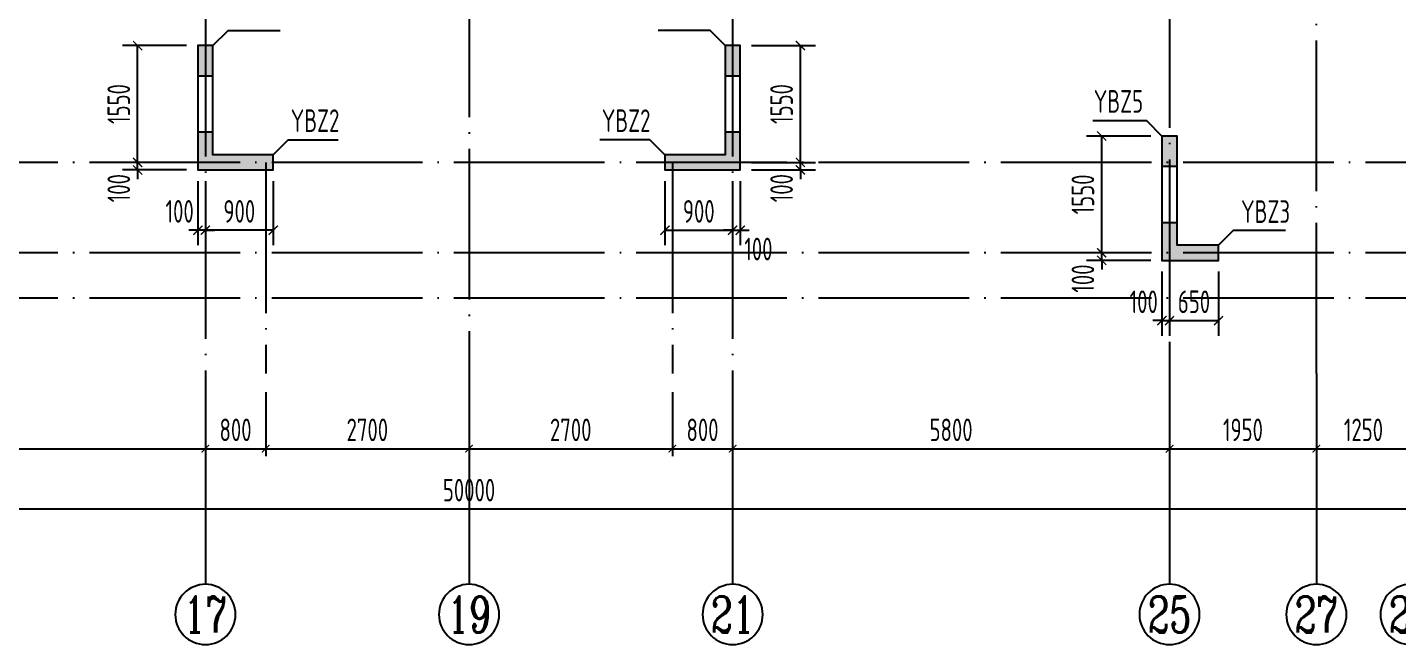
# Model space of a CAD drawing. Extents: x -1058961 to 23600, y -449123 to 2751847.
# Drawn here: x -425824 to -407633, y -54129 to -45937 of the extents above; entities that cross this region are included whole.
import ezdxf
from ezdxf.enums import TextEntityAlignment as Align

# ---------------------------------------------------------------- set-up
doc = ezdxf.new("R2010")
doc.units = 0
doc.header["$LTSCALE"] = 1000
doc.linetypes.add('DOTE', pattern=[2.42, 2, -0.2, 0.02, -0.2])
doc.layers.get('0').update_dxf_attribs({"linetype": 'CONTINUOUS'})
doc.layers.get('DEFPOINTS').update_dxf_attribs({"linetype": 'CONTINUOUS'})
for name, color, linetype in [('A-AXIS', 1, 'CONTINUOUS'), ('A-DOTE', 10, 'DOTE'), ('AXIS_NUM', 7, 'CONTINUOUS'), ('S-Q墙实线', 6, 'CONTINUOUS'), ('S-Q墙标注', 3, 'CONTINUOUS'), ('S-X详图填充', 252, 'CONTINUOUS'), ('S-X详图实线', 4, 'CONTINUOUS'), ('S-Y一般标注', 3, 'CONTINUOUS'), ('S-Z柱编号', 6, 'CONTINUOUS')]:
    doc.layers.add(name, color=color, linetype=linetype)
doc.styles.add('TSSD_Axis', font='complex.shx', dxfattribs={"width": 0.7, "bigfont": 'hztxt.shx'})
doc.styles.add('TSSD_DIMENSION', font='Tssdeng.shx', dxfattribs={"width": 0.7, "bigfont": 'tssdchn.shx'})
doc.styles.add('TSSD_REIN', font='tssdeng.shx', dxfattribs={"width": 0.7, "height": 300, "bigfont": 'tssdchn.shx'})
doc.styles.add('结构文字', font='zstxt.shx', dxfattribs={"width": 0.7, "bigfont": 'zshz.shx'})
doc.dimstyles.new('STRUCK', dxfattribs={"dimtxt": 400, "dimasz": 121, "dimexe": 200, "dimexo": 150, "dimgap": 115, "dimtad": 1, "dimdec": 0, "dimdsep": 46, "dimtxsty": '结构文字', "dimblk": 'ARCHTICK', "dimcen": 400, "dimclrd": 3, "dimclre": 3, "dimclrt": 7, "dimadec": 0, "dimazin": 0, "dimtfac": 1, "dimtdec": 0, "dimtix": 1, "dimtmove": 2, "dimatfit": 3, "dimldrblk": '_DIMX', "dimfxl": 0, "dimtolj": 1, "dimtzin": 0, "dimarcsym": 0})
doc.dimstyles.new('TSSD_100_100', dxfattribs={"dimtxt": 300, "dimasz": 100, "dimexe": 100, "dimexo": 250, "dimgap": 100, "dimtad": 1, "dimdec": 0, "dimzin": 0, "dimdsep": 46, "dimtxsty": 'TSSD_DIMENSION', "dimblk": 'ARCHTICK', "dimcen": 0, "dimdle": 100, "dimclrt": 7, "dimadec": 0, "dimazin": 0, "dimtfac": 1, "dimtdec": 0, "dimtix": 1, "dimtmove": 2, "dimatfit": 3, "dimldrblk": 'ARCHTICK', "dimfxl": 0, "dimtolj": 1, "dimtzin": 0, "dimarcsym": 0})

# ---------------------------------------------------------------- blocks, each defined once
blk = doc.blocks.new('_ArchTick')
at = {"color": 0, "linetype": 'ByBlock', "const_width": 0.15}
blk.add_lwpolyline([(-0.5, -0.5), (0.5, 0.5)], dxfattribs=at)
blk = doc.blocks.new('*D3167')
at = {"layer": 'DEFPOINTS', "color": 0}
for p in [(20300, 3600), (26100, 3600), (26100, 2600)]:
    blk.add_point(p, dxfattribs=at)
at = {"layer": 'S-Y一般标注', "color": 0, "lineweight": -2}
for p, q in [((20300, 3350), (20300, 2500)), ((26100, 3350), (26100, 2500)), ((20200, 2600), (26200, 2600))]:
    blk.add_line(p, q, dxfattribs=at)
at = {"layer": 'S-Y一般标注', "color": 0, "lineweight": -2, "xscale": 100, "yscale": 100, "zscale": 100, "rotation": 180}
blk.add_blockref('_ArchTick', (20300, 2600), dxfattribs=at)
at = {"layer": 'S-Y一般标注', "color": 0, "lineweight": -2, "xscale": 100, "yscale": 100, "zscale": 100}
blk.add_blockref('_ArchTick', (26100, 2600), dxfattribs=at)
at = {"layer": 'S-Y一般标注', "color": 7, "insert": (23200, 2850), "char_height": 300, "attachment_point": 5, "style": 'TSSD_DIMENSION'}
blk.add_mtext('\\A1;5800', dxfattribs=at)
blk = doc.blocks.new('ts_axno')
at = {"color": 0, "linetype": 'ByBlock', "lineweight": -2}
blk.add_circle((0, 0), 0.5, dxfattribs=at)
at = {"color": 0, "linetype": 'ByBlock', "lineweight": -2, "style": 'TSSD_Axis', "width": 0.7}
blk.add_attdef('A', text='', height=0.6, dxfattribs=at).set_placement((0, 0), align=Align.MIDDLE_CENTER)
blk = doc.blocks.new('*D3168')
at = {"layer": 'DEFPOINTS', "color": 0}
for p in [(26100, 3600), (26900, 3600), (26900, 2600)]:
    blk.add_point(p, dxfattribs=at)
at = {"layer": 'S-Y一般标注', "color": 0, "lineweight": -2}
for p, q in [((26100, 3350), (26100, 2500)), ((26900, 3350), (26900, 2500)), ((26000, 2600), (27000, 2600))]:
    blk.add_line(p, q, dxfattribs=at)
at = {"layer": 'S-Y一般标注', "color": 0, "lineweight": -2, "xscale": 100, "yscale": 100, "zscale": 100, "rotation": 180}
blk.add_blockref('_ArchTick', (26100, 2600), dxfattribs=at)
at = {"layer": 'S-Y一般标注', "color": 0, "lineweight": -2, "xscale": 100, "yscale": 100, "zscale": 100}
blk.add_blockref('_ArchTick', (26900, 2600), dxfattribs=at)
at = {"layer": 'S-Y一般标注', "color": 7, "insert": (26500, 2850), "char_height": 300, "attachment_point": 5, "style": 'TSSD_DIMENSION'}
blk.add_mtext('\\A1;800', dxfattribs=at)
blk = doc.blocks.new('*D3169')
at = {"layer": 'DEFPOINTS', "color": 0}
for p in [(26900, 3600), (29600, 3600), (29600, 2600)]:
    blk.add_point(p, dxfattribs=at)
at = {"layer": 'S-Y一般标注', "color": 0, "lineweight": -2}
for p, q in [((26900, 3350), (26900, 2500)), ((29600, 3350), (29600, 2500)), ((26800, 2600), (29700, 2600))]:
    blk.add_line(p, q, dxfattribs=at)
at = {"layer": 'S-Y一般标注', "color": 0, "lineweight": -2, "xscale": 100, "yscale": 100, "zscale": 100, "rotation": 180}
blk.add_blockref('_ArchTick', (26900, 2600), dxfattribs=at)
at = {"layer": 'S-Y一般标注', "color": 0, "lineweight": -2, "xscale": 100, "yscale": 100, "zscale": 100}
blk.add_blockref('_ArchTick', (29600, 2600), dxfattribs=at)
at = {"layer": 'S-Y一般标注', "color": 7, "insert": (28250, 2850), "char_height": 300, "attachment_point": 5, "style": 'TSSD_DIMENSION'}
blk.add_mtext('\\A1;2700', dxfattribs=at)
blk = doc.blocks.new('*D3170')
at = {"layer": 'DEFPOINTS', "color": 0}
for p in [(32300, 3600), (33100, 3600), (33100, 2600)]:
    blk.add_point(p, dxfattribs=at)
at = {"layer": 'S-Y一般标注', "color": 0, "lineweight": -2}
for p, q in [((32300, 3350), (32300, 2500)), ((33100, 3350), (33100, 2500)), ((32200, 2600), (33200, 2600))]:
    blk.add_line(p, q, dxfattribs=at)
at = {"layer": 'S-Y一般标注', "color": 0, "lineweight": -2, "xscale": 100, "yscale": 100, "zscale": 100, "rotation": 180}
blk.add_blockref('_ArchTick', (32300, 2600), dxfattribs=at)
at = {"layer": 'S-Y一般标注', "color": 0, "lineweight": -2, "xscale": 100, "yscale": 100, "zscale": 100}
blk.add_blockref('_ArchTick', (33100, 2600), dxfattribs=at)
at = {"layer": 'S-Y一般标注', "color": 7, "insert": (32700, 2850), "char_height": 300, "attachment_point": 5, "style": 'TSSD_DIMENSION'}
blk.add_mtext('\\A1;800', dxfattribs=at)
blk = doc.blocks.new('*D3171')
at = {"layer": 'DEFPOINTS', "color": 0}
for p in [(33100, 3600), (38900, 3600), (38900, 2600)]:
    blk.add_point(p, dxfattribs=at)
at = {"layer": 'S-Y一般标注', "color": 0, "lineweight": -2}
for p, q in [((33100, 3350), (33100, 2500)), ((38900, 3350), (38900, 2500)), ((33000, 2600), (39000, 2600))]:
    blk.add_line(p, q, dxfattribs=at)
at = {"layer": 'S-Y一般标注', "color": 0, "lineweight": -2, "xscale": 100, "yscale": 100, "zscale": 100, "rotation": 180}
blk.add_blockref('_ArchTick', (33100, 2600), dxfattribs=at)
at = {"layer": 'S-Y一般标注', "color": 0, "lineweight": -2, "xscale": 100, "yscale": 100, "zscale": 100}
blk.add_blockref('_ArchTick', (38900, 2600), dxfattribs=at)
at = {"layer": 'S-Y一般标注', "color": 7, "insert": (36000, 2850), "char_height": 300, "attachment_point": 5, "style": 'TSSD_DIMENSION'}
blk.add_mtext('\\A1;5800', dxfattribs=at)
blk = doc.blocks.new('*D3176')
at = {"layer": 'DEFPOINTS', "color": 0}
for p in [(4600, 3600), (54600, 3600), (54600, 1800)]:
    blk.add_point(p, dxfattribs=at)
at = {"layer": 'S-Y一般标注', "color": 0, "lineweight": -2}
for p, q in [((4600, 3350), (4600, 1700)), ((54600, 3350), (54600, 1700)), ((4500, 1800), (54700, 1800))]:
    blk.add_line(p, q, dxfattribs=at)
at = {"layer": 'S-Y一般标注', "color": 0, "lineweight": -2, "xscale": 100, "yscale": 100, "zscale": 100, "rotation": 180}
blk.add_blockref('_ArchTick', (4600, 1800), dxfattribs=at)
at = {"layer": 'S-Y一般标注', "color": 0, "lineweight": -2, "xscale": 100, "yscale": 100, "zscale": 100}
blk.add_blockref('_ArchTick', (54600, 1800), dxfattribs=at)
at = {"layer": 'S-Y一般标注', "color": 7, "insert": (29600, 2050), "char_height": 300, "attachment_point": 5, "style": 'TSSD_DIMENSION'}
blk.add_mtext('\\A1;50000', dxfattribs=at)
blk = doc.blocks.new('*D3179')
at = {"layer": 'DEFPOINTS', "color": 0}
for p in [(29600, 3600), (32300, 3600), (32300, 2600)]:
    blk.add_point(p, dxfattribs=at)
at = {"layer": 'S-Y一般标注', "color": 0, "lineweight": -2}
for p, q in [((29600, 3350), (29600, 2500)), ((32300, 3350), (32300, 2500)), ((29500, 2600), (32400, 2600))]:
    blk.add_line(p, q, dxfattribs=at)
at = {"layer": 'S-Y一般标注', "color": 0, "lineweight": -2, "xscale": 100, "yscale": 100, "zscale": 100, "rotation": 180}
blk.add_blockref('_ArchTick', (29600, 2600), dxfattribs=at)
at = {"layer": 'S-Y一般标注', "color": 0, "lineweight": -2, "xscale": 100, "yscale": 100, "zscale": 100}
blk.add_blockref('_ArchTick', (32300, 2600), dxfattribs=at)
at = {"layer": 'S-Y一般标注', "color": 7, "insert": (30950, 2850), "char_height": 300, "attachment_point": 5, "style": 'TSSD_DIMENSION'}
blk.add_mtext('\\A1;2700', dxfattribs=at)
blk = doc.blocks.new('*D3180')
at = {"layer": 'DEFPOINTS', "color": 0}
for p in [(38900, 3600), (40850, 3600), (40850, 2600)]:
    blk.add_point(p, dxfattribs=at)
at = {"layer": 'S-Y一般标注', "color": 0, "lineweight": -2}
for p, q in [((38900, 3350), (38900, 2500)), ((40850, 3350), (40850, 2500)), ((38800, 2600), (40950, 2600))]:
    blk.add_line(p, q, dxfattribs=at)
at = {"layer": 'S-Y一般标注', "color": 0, "lineweight": -2, "xscale": 100, "yscale": 100, "zscale": 100, "rotation": 180}
blk.add_blockref('_ArchTick', (38900, 2600), dxfattribs=at)
at = {"layer": 'S-Y一般标注', "color": 0, "lineweight": -2, "xscale": 100, "yscale": 100, "zscale": 100}
blk.add_blockref('_ArchTick', (40850, 2600), dxfattribs=at)
at = {"layer": 'S-Y一般标注', "color": 7, "insert": (39875, 2850), "char_height": 300, "attachment_point": 5, "style": 'TSSD_DIMENSION'}
blk.add_mtext('\\A1;1950', dxfattribs=at)
blk = doc.blocks.new('*D3197')
at = {"layer": 'DEFPOINTS', "color": 0}
for p in [(40850, 3600), (42100, 3600), (42100, 2600)]:
    blk.add_point(p, dxfattribs=at)
at = {"layer": 'S-Y一般标注', "color": 0, "lineweight": -2}
for p, q in [((40850, 3350), (40850, 2500)), ((42100, 3350), (42100, 2500)), ((40750, 2600), (42200, 2600))]:
    blk.add_line(p, q, dxfattribs=at)
at = {"layer": 'S-Y一般标注', "color": 0, "lineweight": -2, "xscale": 100, "yscale": 100, "zscale": 100, "rotation": 180}
blk.add_blockref('_ArchTick', (40850, 2600), dxfattribs=at)
at = {"layer": 'S-Y一般标注', "color": 0, "lineweight": -2, "xscale": 100, "yscale": 100, "zscale": 100}
blk.add_blockref('_ArchTick', (42100, 2600), dxfattribs=at)
at = {"layer": 'S-Y一般标注', "color": 7, "insert": (41475, 2850), "char_height": 300, "attachment_point": 5, "style": 'TSSD_DIMENSION'}
blk.add_mtext('\\A1;1250', dxfattribs=at)
blk = doc.blocks.new('*D455')
at = {"layer": 'DEFPOINTS', "color": 0}
for p in [(-424361, -47729), (-423561, -47729), (-423561, -47829)]:
    blk.add_point(p, dxfattribs=at)
at = {"layer": 'S-Q墙标注', "color": 3, "lineweight": -2}
for p, q in [((-424361, -47729), (-424361, -47608)), ((-423711, -47729), (-424561, -47729)), ((-423711, -47829), (-424561, -47829)), ((-424361, -47829), (-424361, -47729)), ((-424361, -47829), (-424361, -47950))]:
    blk.add_line(p, q, dxfattribs=at)
at = {"layer": 'S-Q墙标注', "color": 3, "lineweight": -2, "xscale": 121, "yscale": 121, "zscale": 121}
for p, rotation in [((-424361, -47729), 270), ((-424361, -47829), 90)]:
    blk.add_blockref('_ArchTick', p, dxfattribs=dict(at, rotation=rotation))
at = {"layer": 'S-Q墙标注', "color": 7, "insert": (-424611, -48071), "char_height": 300, "attachment_point": 5, "rotation": 90, "style": 'TSSD_REIN'}
blk.add_mtext('\\A1;100', dxfattribs=at)
blk = doc.blocks.new('_DIMX')
blk.add_line((-150, 0), (150, 0))
at = {"const_width": 50}
blk.add_lwpolyline([(-70, -70), (70, 70)], dxfattribs=at)
blk = doc.blocks.new('*D456')
at = {"layer": 'DEFPOINTS', "color": 0}
for p in [(-424361, -46179), (-423561, -46179), (-423561, -47729)]:
    blk.add_point(p, dxfattribs=at)
at = {"layer": 'S-Q墙标注', "color": 3, "lineweight": -2}
for p, q in [((-423711, -46179), (-424561, -46179)), ((-424361, -47729), (-424361, -46179)), ((-423711, -47729), (-424561, -47729))]:
    blk.add_line(p, q, dxfattribs=at)
at = {"layer": 'S-Q墙标注', "color": 3, "lineweight": -2, "xscale": 121, "yscale": 121, "zscale": 121}
for p, rotation in [((-424361, -46179), 90), ((-424361, -47729), 270)]:
    blk.add_blockref('_ArchTick', p, dxfattribs=dict(at, rotation=rotation))
at = {"layer": 'S-Q墙标注', "color": 7, "insert": (-424611, -46954), "char_height": 300, "attachment_point": 5, "rotation": 90, "style": 'TSSD_REIN'}
blk.add_mtext('\\A1;1550', dxfattribs=at)
blk = doc.blocks.new('*D457')
at = {"layer": 'DEFPOINTS', "color": 0}
for p in [(-423461, -47829), (-422561, -47829), (-423461, -48629)]:
    blk.add_point(p, dxfattribs=at)
at = {"layer": 'S-Q墙标注', "color": 3, "lineweight": -2}
for p, q in [((-423461, -47979), (-423461, -48829)), ((-422561, -47979), (-422561, -48829)), ((-422561, -48629), (-423461, -48629))]:
    blk.add_line(p, q, dxfattribs=at)
at = {"layer": 'S-Q墙标注', "color": 3, "lineweight": -2, "xscale": 121, "yscale": 121, "zscale": 121, "rotation": 180}
blk.add_blockref('_ArchTick', (-423461, -48629), dxfattribs=at)
at = {"layer": 'S-Q墙标注', "color": 3, "lineweight": -2, "xscale": 121, "yscale": 121, "zscale": 121}
blk.add_blockref('_ArchTick', (-422561, -48629), dxfattribs=at)
at = {"layer": 'S-Q墙标注', "color": 7, "insert": (-423011, -48379), "char_height": 300, "attachment_point": 5, "style": 'TSSD_REIN'}
blk.add_mtext('\\A1;900', dxfattribs=at)
blk = doc.blocks.new('*D458')
at = {"layer": 'DEFPOINTS', "color": 0}
for p in [(-423561, -47829), (-423461, -47829), (-423561, -48629)]:
    blk.add_point(p, dxfattribs=at)
at = {"layer": 'S-Q墙标注', "color": 3, "lineweight": -2}
for p, q in [((-423561, -47979), (-423561, -48829)), ((-423461, -47979), (-423461, -48829)), ((-423561, -48629), (-423682, -48629)), ((-423461, -48629), (-423561, -48629)), ((-423461, -48629), (-423340, -48629))]:
    blk.add_line(p, q, dxfattribs=at)
at = {"layer": 'S-Q墙标注', "color": 3, "lineweight": -2, "xscale": 121, "yscale": 121, "zscale": 121}
blk.add_blockref('_ArchTick', (-423561, -48629), dxfattribs=at)
at = {"layer": 'S-Q墙标注', "color": 3, "lineweight": -2, "xscale": 121, "yscale": 121, "zscale": 121, "rotation": 180}
blk.add_blockref('_ArchTick', (-423461, -48629), dxfattribs=at)
at = {"layer": 'S-Q墙标注', "color": 7, "insert": (-423803, -48379), "char_height": 300, "attachment_point": 5, "style": 'TSSD_REIN'}
blk.add_mtext('\\A1;100', dxfattribs=at)
blk = doc.blocks.new('*D530')
at = {"layer": 'DEFPOINTS', "color": 0}
for p in [(-416361, -47729), (-416361, -47829), (-415561, -47729)]:
    blk.add_point(p, dxfattribs=at)
at = {"layer": 'S-Q墙标注', "color": 3, "lineweight": -2}
for p, q in [((-415561, -47729), (-415561, -47608)), ((-416211, -47729), (-415361, -47729)), ((-416211, -47829), (-415361, -47829)), ((-415561, -47829), (-415561, -47729)), ((-415561, -47829), (-415561, -47950))]:
    blk.add_line(p, q, dxfattribs=at)
at = {"layer": 'S-Q墙标注', "color": 3, "lineweight": -2, "xscale": 121, "yscale": 121, "zscale": 121}
for p, rotation in [((-415561, -47729), 270), ((-415561, -47829), 90)]:
    blk.add_blockref('_ArchTick', p, dxfattribs=dict(at, rotation=rotation))
at = {"layer": 'S-Q墙标注', "color": 7, "insert": (-415811, -48071), "char_height": 300, "attachment_point": 5, "rotation": 90, "style": 'TSSD_REIN'}
blk.add_mtext('\\A1;100', dxfattribs=at)
blk = doc.blocks.new('*D531')
at = {"layer": 'DEFPOINTS', "color": 0}
for p in [(-416361, -46179), (-415561, -46179), (-416361, -47729)]:
    blk.add_point(p, dxfattribs=at)
at = {"layer": 'S-Q墙标注', "color": 3, "lineweight": -2}
for p, q in [((-416211, -46179), (-415361, -46179)), ((-415561, -47729), (-415561, -46179)), ((-416211, -47729), (-415361, -47729))]:
    blk.add_line(p, q, dxfattribs=at)
at = {"layer": 'S-Q墙标注', "color": 3, "lineweight": -2, "xscale": 121, "yscale": 121, "zscale": 121}
for p, rotation in [((-415561, -46179), 90), ((-415561, -47729), 270)]:
    blk.add_blockref('_ArchTick', p, dxfattribs=dict(at, rotation=rotation))
at = {"layer": 'S-Q墙标注', "color": 7, "insert": (-415811, -46954), "char_height": 300, "attachment_point": 5, "rotation": 90, "style": 'TSSD_REIN'}
blk.add_mtext('\\A1;1550', dxfattribs=at)
blk = doc.blocks.new('*D532')
at = {"layer": 'DEFPOINTS', "color": 0}
for p in [(-417361, -47829), (-416461, -47829), (-416461, -48629)]:
    blk.add_point(p, dxfattribs=at)
at = {"layer": 'S-Q墙标注', "color": 3, "lineweight": -2}
for p, q in [((-417361, -47979), (-417361, -48829)), ((-416461, -47979), (-416461, -48829)), ((-417361, -48629), (-416461, -48629))]:
    blk.add_line(p, q, dxfattribs=at)
at = {"layer": 'S-Q墙标注', "color": 3, "lineweight": -2, "xscale": 121, "yscale": 121, "zscale": 121, "rotation": 180}
blk.add_blockref('_ArchTick', (-417361, -48629), dxfattribs=at)
at = {"layer": 'S-Q墙标注', "color": 3, "lineweight": -2, "xscale": 121, "yscale": 121, "zscale": 121}
blk.add_blockref('_ArchTick', (-416461, -48629), dxfattribs=at)
at = {"layer": 'S-Q墙标注', "color": 7, "insert": (-416911, -48379), "char_height": 300, "attachment_point": 5, "style": 'TSSD_REIN'}
blk.add_mtext('\\A1;900', dxfattribs=at)
blk = doc.blocks.new('*D533')
at = {"layer": 'DEFPOINTS', "color": 0}
for p in [(-416461, -47829), (-416361, -47829), (-416361, -48629)]:
    blk.add_point(p, dxfattribs=at)
at = {"layer": 'S-Q墙标注', "color": 3, "lineweight": -2}
for p, q in [((-416461, -47979), (-416461, -48829)), ((-416361, -47979), (-416361, -48829)), ((-416461, -48629), (-416582, -48629)), ((-416461, -48629), (-416361, -48629)), ((-416361, -48629), (-416240, -48629))]:
    blk.add_line(p, q, dxfattribs=at)
at = {"layer": 'S-Q墙标注', "color": 3, "lineweight": -2, "xscale": 121, "yscale": 121, "zscale": 121}
blk.add_blockref('_ArchTick', (-416461, -48629), dxfattribs=at)
at = {"layer": 'S-Q墙标注', "color": 3, "lineweight": -2, "xscale": 121, "yscale": 121, "zscale": 121, "rotation": 180}
blk.add_blockref('_ArchTick', (-416361, -48629), dxfattribs=at)
at = {"layer": 'S-Q墙标注', "color": 7, "insert": (-416119, -48879), "char_height": 300, "attachment_point": 5, "style": 'TSSD_REIN'}
blk.add_mtext('\\A1;100', dxfattribs=at)
blk = doc.blocks.new('*D534')
at = {"layer": 'DEFPOINTS', "color": 0}
for p in [(-411561, -48929), (-410761, -48929), (-410761, -49029)]:
    blk.add_point(p, dxfattribs=at)
at = {"layer": 'S-Q墙标注', "color": 3, "lineweight": -2}
for p, q in [((-410911, -48929), (-411761, -48929)), ((-411561, -48929), (-411561, -48808)), ((-411561, -49029), (-411561, -48929)), ((-410911, -49029), (-411761, -49029)), ((-411561, -49029), (-411561, -49150))]:
    blk.add_line(p, q, dxfattribs=at)
at = {"layer": 'S-Q墙标注', "color": 3, "lineweight": -2, "xscale": 121, "yscale": 121, "zscale": 121}
for p, rotation in [((-411561, -48929), 270), ((-411561, -49029), 90)]:
    blk.add_blockref('_ArchTick', p, dxfattribs=dict(at, rotation=rotation))
at = {"layer": 'S-Q墙标注', "color": 7, "insert": (-411811, -49271), "char_height": 300, "attachment_point": 5, "rotation": 90, "style": 'TSSD_REIN'}
blk.add_mtext('\\A1;100', dxfattribs=at)
blk = doc.blocks.new('*D535')
at = {"layer": 'DEFPOINTS', "color": 0}
for p in [(-411561, -47379), (-410761, -47379), (-410761, -48929)]:
    blk.add_point(p, dxfattribs=at)
at = {"layer": 'S-Q墙标注', "color": 3, "lineweight": -2}
for p, q in [((-410911, -47379), (-411761, -47379)), ((-411561, -48929), (-411561, -47379)), ((-410911, -48929), (-411761, -48929))]:
    blk.add_line(p, q, dxfattribs=at)
at = {"layer": 'S-Q墙标注', "color": 3, "lineweight": -2, "xscale": 121, "yscale": 121, "zscale": 121}
for p, rotation in [((-411561, -47379), 90), ((-411561, -48929), 270)]:
    blk.add_blockref('_ArchTick', p, dxfattribs=dict(at, rotation=rotation))
at = {"layer": 'S-Q墙标注', "color": 7, "insert": (-411811, -48154), "char_height": 300, "attachment_point": 5, "rotation": 90, "style": 'TSSD_REIN'}
blk.add_mtext('\\A1;1550', dxfattribs=at)
blk = doc.blocks.new('*D536')
at = {"layer": 'DEFPOINTS', "color": 0}
for p in [(-410761, -49029), (-410661, -49029), (-410661, -49829)]:
    blk.add_point(p, dxfattribs=at)
at = {"layer": 'S-Q墙标注', "color": 3, "lineweight": -2}
for p, q in [((-410761, -49179), (-410761, -50029)), ((-410661, -49179), (-410661, -50029)), ((-410761, -49829), (-410882, -49829)), ((-410761, -49829), (-410661, -49829)), ((-410661, -49829), (-410540, -49829))]:
    blk.add_line(p, q, dxfattribs=at)
at = {"layer": 'S-Q墙标注', "color": 3, "lineweight": -2, "xscale": 121, "yscale": 121, "zscale": 121}
blk.add_blockref('_ArchTick', (-410761, -49829), dxfattribs=at)
at = {"layer": 'S-Q墙标注', "color": 3, "lineweight": -2, "xscale": 121, "yscale": 121, "zscale": 121, "rotation": 180}
blk.add_blockref('_ArchTick', (-410661, -49829), dxfattribs=at)
at = {"layer": 'S-Q墙标注', "color": 7, "insert": (-411003, -49579), "char_height": 300, "attachment_point": 5, "style": 'TSSD_REIN'}
blk.add_mtext('\\A1;100', dxfattribs=at)
blk = doc.blocks.new('*D537')
at = {"layer": 'DEFPOINTS', "color": 0}
for p in [(-410661, -49029), (-410011, -49029), (-410011, -49829)]:
    blk.add_point(p, dxfattribs=at)
at = {"layer": 'S-Q墙标注', "color": 3, "lineweight": -2}
for p, q in [((-410661, -49179), (-410661, -50029)), ((-410011, -49179), (-410011, -50029)), ((-410661, -49829), (-410011, -49829))]:
    blk.add_line(p, q, dxfattribs=at)
at = {"layer": 'S-Q墙标注', "color": 3, "lineweight": -2, "xscale": 121, "yscale": 121, "zscale": 121, "rotation": 180}
blk.add_blockref('_ArchTick', (-410661, -49829), dxfattribs=at)
at = {"layer": 'S-Q墙标注', "color": 3, "lineweight": -2, "xscale": 121, "yscale": 121, "zscale": 121}
blk.add_blockref('_ArchTick', (-410011, -49829), dxfattribs=at)
at = {"layer": 'S-Q墙标注', "color": 7, "insert": (-410336, -49579), "char_height": 300, "attachment_point": 5, "style": 'TSSD_REIN'}
blk.add_mtext('\\A1;650', dxfattribs=at)
blk = doc.blocks.new('20210726.16350016')
at = {"layer": 'A-AXIS'}
for p, q in [((26100, 3600), (26100, 800)), ((29600, 3600), (29600, 800)), ((33100, 3600), (33100, 800)), ((38900, 3600.1), (38900, 800.1)), ((40850, 3600), (40850, 800))]:
    blk.add_line(p, q, dxfattribs=at)
at = {"layer": 'A-DOTE'}
for p, q in [((29600, 21100), (29600, 3600)), ((38900.2, 13700), (38900, 3600)), ((40850, 3600), (40850, 11500)), ((26100, 10900), (26100, 3600)), ((33100, 10900), (33100, 3600)), ((55600, 6400), (3600, 6400)), ((26900, 6400), (26900, 3600)), ((32300, 6400), (32300, 3600)), ((55600, 5200), (3600, 5200)), ((55600, 4600), (3600, 4600))]:
    blk.add_line(p, q, dxfattribs=at)
at = {"layer": 'A-AXIS'}
ref = blk.add_blockref('ts_axno', (26100, 400), dxfattribs=dict(at, xscale=-800, yscale=800, zscale=800, rotation=180))
ref.add_attrib('10', '17', dxfattribs={"layer": 'AXIS_NUM', "height": 480, "style": 'TSSD_Axis', "width": 0.7}).set_placement((26100, 400), align=Align.MIDDLE_CENTER)
ref = blk.add_blockref('ts_axno', (29600, 400), dxfattribs=dict(at, xscale=-800, yscale=800, zscale=800, rotation=180))
ref.add_attrib('13', '19', dxfattribs={"layer": 'AXIS_NUM', "height": 480, "style": 'TSSD_Axis', "width": 0.7}).set_placement((29600, 400), align=Align.MIDDLE_CENTER)
ref = blk.add_blockref('ts_axno', (33100, 400), dxfattribs=dict(at, xscale=-800, yscale=800, zscale=800, rotation=180))
ref.add_attrib('13', '21', dxfattribs={"layer": 'AXIS_NUM', "height": 480, "style": 'TSSD_Axis', "width": 0.7}).set_placement((33100, 400), align=Align.MIDDLE_CENTER)
ref = blk.add_blockref('ts_axno', (38900, 400.1), dxfattribs=dict(at, xscale=-800, yscale=800, zscale=800, rotation=180))
ref.add_attrib('17', '25', dxfattribs={"layer": 'AXIS_NUM', "height": 480, "style": 'TSSD_Axis', "width": 0.7}).set_placement((38900, 400.1), align=Align.MIDDLE_CENTER)
ref = blk.add_blockref('ts_axno', (40850, 400), dxfattribs=dict(at, xscale=-800, yscale=800, zscale=800, rotation=180))
ref.add_attrib('19', '27', dxfattribs={"layer": 'AXIS_NUM', "height": 480, "style": 'TSSD_Axis', "width": 0.7}).set_placement((40850, 400), align=Align.MIDDLE_CENTER)
ref = blk.add_blockref('ts_axno', (42100, 400), dxfattribs=dict(at, xscale=-800, yscale=800, zscale=800, rotation=180))
ref.add_attrib('19', '28', dxfattribs={"layer": 'AXIS_NUM', "height": 480, "style": 'TSSD_Axis', "width": 0.7}).set_placement((42100, 400), align=Align.MIDDLE_CENTER)
at = {"layer": 'S-Y一般标注'}
for base, p1, p2, picture, middle in [((54600, 1800), (4600, 3600), (54600, 3600), '*D3176', (29600, 2050)), ((26100, 2600), (20300, 3600), (26100, 3600), '*D3167', (23200, 2850)), ((26900, 2600), (26100, 3600), (26900, 3600), '*D3168', (26500, 2850)), ((29600, 2600), (26900, 3600), (29600, 3600), '*D3169', (28250, 2850)), ((32300, 2600), (29600, 3600), (32300, 3600), '*D3179', (30950, 2850)), ((33100, 2600), (32300, 3600), (33100, 3600), '*D3170', (32700, 2850)), ((38900, 2600.1), (33100, 3600), (38900, 3600.1), '*D3171', (36000, 2850.1)), ((40850, 2600.1), (38900, 3600.1), (40850, 3600.1), '*D3180', (39875, 2850.1)), ((42100, 2600.1), (40850, 3600.1), (42100, 3600.1), '*D3197', (41475, 2850.1))]:
    dim = blk.add_linear_dim(base=base, p1=p1, p2=p2, dimstyle='TSSD_100_100', dxfattribs=at)
    dim.commit()
    dim.dimension.update_dxf_attribs({"geometry": picture, "text_midpoint": middle})

msp = doc.modelspace()

# ---------------------------------------------------------------- hatches: boundary and pattern name
at = {"layer": 'S-X详图填充'}
h = msp.add_hatch(color=256, dxfattribs=at)
h.dxf.hatch_style = 1
h.paths.add_polyline_path([(-423560.88, -46578.88), (-423360.88, -46578.88), (-423360.88, -46178.88), (-423560.88, -46178.88)])
h = msp.add_hatch(color=256, dxfattribs=at)
h.dxf.hatch_style = 1
h.paths.add_polyline_path([(-416560.86, -46578.88), (-416360.86, -46578.88), (-416360.86, -46178.88), (-416560.86, -46178.88)])
h = msp.add_hatch(color=256, dxfattribs=at)
h.dxf.hatch_style = 1
h.paths.add_polyline_path([(-423360.88, -47328.88), (-423560.88, -47328.88), (-423560.88, -47828.88), (-422560.88, -47828.88), (-422560.88, -47628.88), (-423360.88, -47628.88)])
h = msp.add_hatch(color=256, dxfattribs=at)
h.dxf.hatch_style = 1
h.paths.add_polyline_path([(-416360.86, -47328.88), (-416560.86, -47328.88), (-416560.86, -47628.88), (-417360.85, -47628.88), (-417360.85, -47828.88), (-416360.86, -47828.88)])
h = msp.add_hatch(color=256, dxfattribs=at)
h.dxf.hatch_style = 1
h.paths.add_polyline_path([(-410760.85, -47778.89), (-410560.85, -47778.89), (-410560.85, -47378.89), (-410760.85, -47378.89)])
h = msp.add_hatch(color=256, dxfattribs=at)
h.dxf.hatch_style = 1
h.paths.add_polyline_path([(-410560.85, -48528.89), (-410760.85, -48528.89), (-410760.85, -49028.89), (-410010.87, -49028.89), (-410010.87, -48828.89), (-410560.85, -48828.89)])

# ---------------------------------------------------------------- linework, layer by layer
at = {"layer": 'S-Q墙实线'}
for points in [[(-423560.88, -47828.88), (-422660.88, -47828.88), (-422560.88, -47828.88), (-422560.88, -47628.88), (-422660.88, -47628.88), (-423360.88, -47628.88), (-423360.88, -46178.88), (-423560.88, -46178.88)], [(-417260.88, -47628.88), (-417360.85, -47628.88), (-417360.85, -47828.88), (-417260.88, -47828.88), (-416360.86, -47828.88), (-416360.86, -46178.88), (-416560.86, -46178.88), (-416560.86, -47628.88)], [(-410760.85, -49028.89), (-410010.87, -49028.89), (-410010.87, -48828.89), (-410560.85, -48828.89), (-410560.85, -47378.89), (-410760.85, -47378.89)]]:
    msp.add_lwpolyline(points, close=True, dxfattribs=at)
at = {"layer": 'S-X详图实线'}
for points in [[(-423560.88, -46578.88), (-423360.88, -46578.88), (-423360.88, -46178.88), (-423560.88, -46178.88), (-423560.88, -46578.88)], [(-416560.86, -46578.88), (-416360.86, -46578.88), (-416360.86, -46178.88), (-416560.86, -46178.88), (-416560.86, -46578.88)], [(-423360.88, -47328.88), (-423560.88, -47328.88), (-423560.88, -47828.88), (-422560.88, -47828.88), (-422560.88, -47628.88), (-423360.88, -47628.88), (-423360.88, -47328.88)], [(-416360.86, -47328.88), (-416560.86, -47328.88), (-416560.86, -47628.88), (-417360.85, -47628.88), (-417360.85, -47828.88), (-416360.86, -47828.88), (-416360.86, -47328.88)], [(-410760.85, -47778.89), (-410560.85, -47778.89), (-410560.85, -47378.89), (-410760.85, -47378.89), (-410760.85, -47778.89)], [(-410560.85, -48528.89), (-410760.85, -48528.89), (-410760.85, -49028.89), (-410010.87, -49028.89), (-410010.87, -48828.89), (-410560.85, -48828.89), (-410560.85, -48528.89)]]:
    msp.add_lwpolyline(points, close=True, dxfattribs=at)
at = {"layer": 'S-Z柱编号', "color": 7}
for points in [[(-423360.88, -46178.88), (-423160.88, -45978.88), (-422470.06, -45978.88)], [(-416560.85, -46178.88), (-416760.85, -45978.88), (-417451.67, -45978.88)], [(-410760.83, -47378.89), (-410960.83, -47178.89), (-411680.04, -47178.89)], [(-422560.88, -47628.88), (-422360.88, -47428.88), (-421697.19, -47428.88)], [(-417360.85, -47628.88), (-417560.85, -47428.88), (-418224.54, -47428.88)], [(-410010.84, -48828.89), (-409810.84, -48628.89), (-409121.54, -48628.89)]]:
    msp.add_lwpolyline(points, dxfattribs=at)

# ---------------------------------------------------------------- block references
at = {"layer": 'A-DOTE'}
msp.add_blockref('20210726.16350016', (-449560.87, -54128.93), dxfattribs=at)

# ---------------------------------------------------------------- texts
at = {"layer": 'S-Z柱编号', "color": 7, "style": 'TSSD_REIN', "width": 0.7}
for s, p in [('YBZ5', (-411666.6, -47159.38)), ('YBZ2', (-422328.69, -47414.74)), ('YBZ2', (-418198.81, -47414.74)), ('YBZ3', (-409710.84, -48621.83))]:
    msp.add_text(s, height=300, dxfattribs=at).set_placement(p, align=Align.BOTTOM_LEFT)

# ---------------------------------------------------------------- dimensions: what is measured, and where the dimension line sits
at = {"layer": 'S-Q墙标注'}
for base, p1, p2, angle, picture, middle in [((-424360.88, -46178.88), (-423560.88, -47728.88), (-423560.88, -46178.88), 90, '*D456', (-424610.88, -46953.88)), ((-415560.86, -46178.88), (-416360.86, -47728.88), (-416360.86, -46178.88), 90, '*D531', (-415810.86, -46953.88)), ((-411560.85, -47378.89), (-410760.85, -48928.88), (-410760.85, -47378.89), 90, '*D535', (-411810.85, -48153.89)), ((-423460.87, -48628.88), (-422560.88, -47828.88), (-423460.87, -47828.88), 180, '*D457', (-423010.87, -48378.88))]:
    dim = msp.add_linear_dim(base=base, p1=p1, p2=p2, angle=angle, dimstyle='STRUCK', override={"dimtxt": 300, "dimgap": 100, "dimtxsty": 'TSSD_REIN'}, dxfattribs=at)
    dim.commit()
    dim.dimension.update_dxf_attribs({"geometry": picture, "text_midpoint": middle})
for base, p1, p2, angle, picture, middle in [((-424360.88, -47728.88), (-423560.88, -47828.88), (-423560.88, -47728.88), 90, '*D455', (-424610.88, -48070.8)), ((-415560.86, -47728.88), (-416360.86, -47828.88), (-416360.86, -47728.88), 90, '*D530', (-415810.86, -48070.8)), ((-423560.88, -48628.88), (-423460.87, -47828.88), (-423560.88, -47828.88), 180, '*D458', (-423802.8, -48378.88)), ((-411560.85, -48928.88), (-410760.85, -49028.89), (-410760.85, -48928.88), 90, '*D534', (-411810.85, -49270.81))]:
    dim = msp.add_linear_dim(base=base, p1=p1, p2=p2, angle=angle, dimstyle='STRUCK', override={"dimtxt": 300, "dimgap": 100, "dimtxsty": 'TSSD_REIN'}, dxfattribs=at)
    dim.commit()
    dim.dimension.update_dxf_attribs({"geometry": picture, "text_midpoint": middle, "dimtype": 160})
for base, p1, p2, picture, middle in [((-416460.87, -48628.88), (-417360.85, -47828.88), (-416460.87, -47828.88), '*D532', (-416910.86, -48378.88)), ((-410010.87, -49828.89), (-410660.83, -49028.89), (-410010.87, -49028.89), '*D537', (-410335.85, -49578.89))]:
    dim = msp.add_linear_dim(base=base, p1=p1, p2=p2, dimstyle='STRUCK', override={"dimtxt": 300, "dimgap": 100, "dimtxsty": 'TSSD_REIN'}, dxfattribs=at)
    dim.commit()
    dim.dimension.update_dxf_attribs({"geometry": picture, "text_midpoint": middle})
for base, p1, p2, picture, middle in [((-416360.86, -48628.88), (-416460.87, -47828.88), (-416360.86, -47828.88), '*D533', (-416118.93, -48878.88)), ((-410660.83, -49828.89), (-410760.85, -49028.89), (-410660.83, -49028.89), '*D536', (-411002.78, -49578.89))]:
    dim = msp.add_linear_dim(base=base, p1=p1, p2=p2, dimstyle='STRUCK', override={"dimtxt": 300, "dimgap": 100, "dimtxsty": 'TSSD_REIN'}, dxfattribs=at)
    dim.commit()
    dim.dimension.update_dxf_attribs({"geometry": picture, "text_midpoint": middle, "dimtype": 160})

doc.saveas('drawing.dxf')
